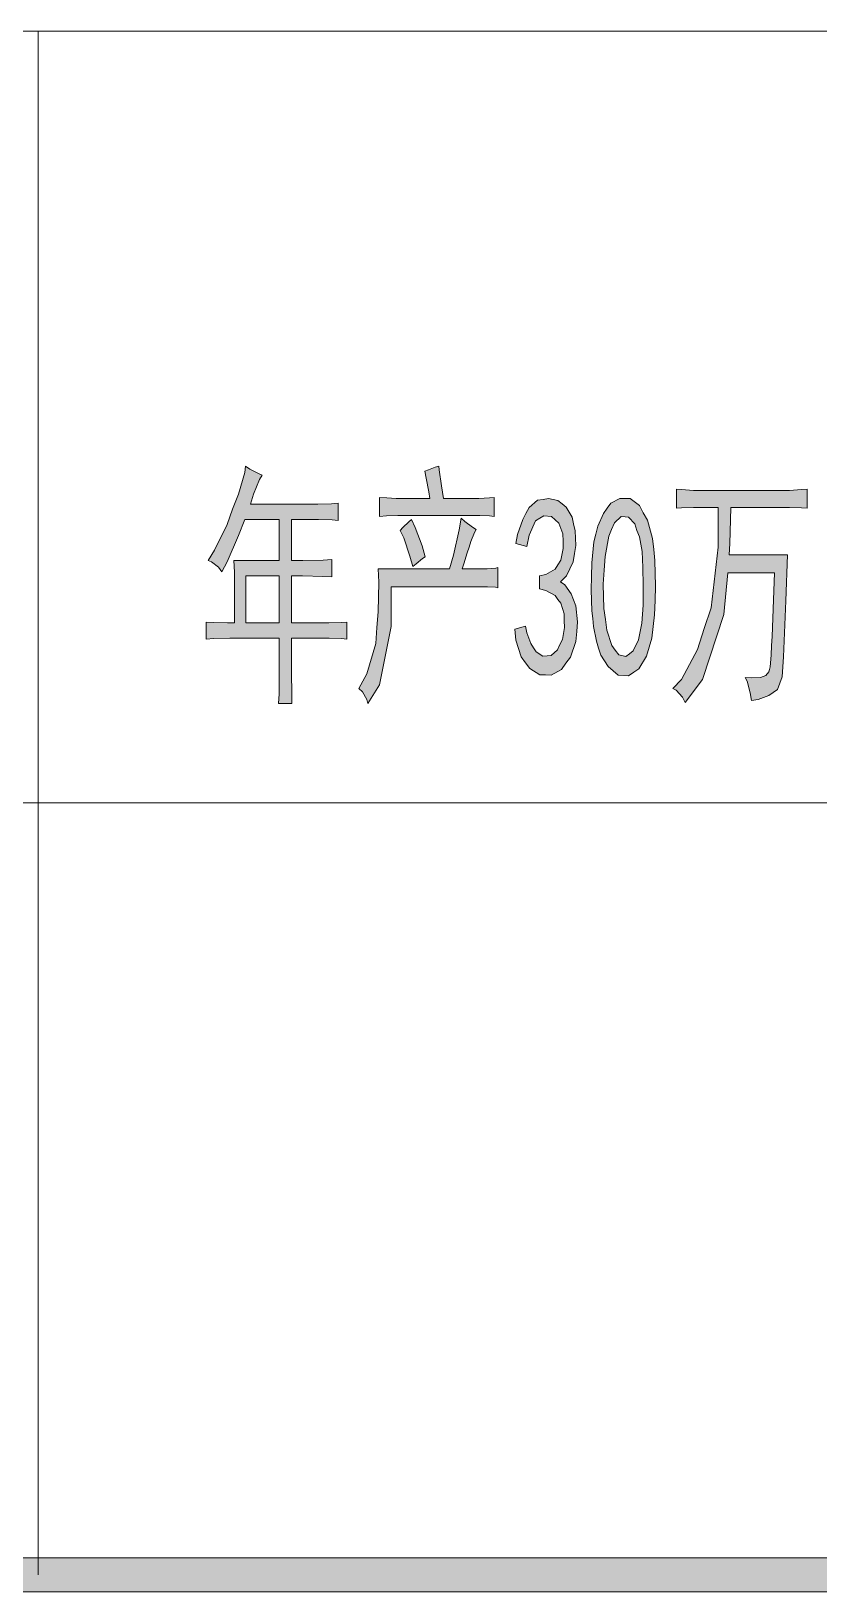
# Model space of a CAD drawing. Header units: millimetres. Extents: x 0 to 207, y 0 to 293.
# Drawn here: x 92.52 to 103.96, y 242.39 to 265.05 of the extents above; entities that cross this region are included whole.
import ezdxf

# ---------------------------------------------------------------- set-up
doc = ezdxf.new("R2010")
doc.units = ezdxf.units.MM

msp = doc.modelspace()

# ---------------------------------------------------------------- hatches: boundary and pattern name
h = msp.add_hatch(color=0)
h.paths.add_polyline_path([(95.09125, 257.3655), (95.1865, 257.517194), (95.366417, 257.891139), (95.447556, 258.109861), (95.532222, 258.328583), (95.623944, 258.642556), (95.634528, 258.737806), (95.698028, 258.691944), (95.8215, 258.628444), (95.877944, 258.607278), (95.839139, 258.54025), (95.750944, 258.328583), (95.705083, 258.183944), (96.590556, 258.183944), (96.685806, 258.183944), (96.883361, 258.191), (96.982139, 258.198056), (96.982139, 257.947583), (96.890417, 257.954639), (96.692861, 257.961694), (96.590556, 257.961694), (96.301278, 257.961694), (96.301278, 257.3655), (96.467083, 257.3655), (96.759889, 257.372556), (96.886889, 257.379611), (96.886889, 257.129139), (96.756361, 257.136194), (96.463556, 257.14325), (96.301278, 257.14325), (96.301278, 256.458861), (96.745778, 256.458861), (96.844556, 256.458861), (97.024472, 256.465917), (97.105611, 256.472972), (97.105611, 256.2225), (97.028, 256.233083), (96.848083, 256.240139), (96.745778, 256.240139), (96.301278, 256.240139), (96.301278, 255.901472), (96.301278, 255.735667), (96.304806, 255.42875), (96.308333, 255.287639), (96.114306, 255.287639), (96.121361, 255.42875), (96.124889, 255.721556), (96.124889, 255.87325), (96.124889, 256.240139), (95.528694, 256.240139), (95.405222, 256.240139), (95.172389, 256.233083), (95.063028, 256.2225), (95.063028, 256.472972), (95.168861, 256.465917), (95.373472, 256.458861), (95.475778, 256.458861), (95.475778, 256.744611), (95.47225, 257.196167), (95.465194, 257.3655), (96.124889, 257.3655), (96.124889, 257.961694), (95.623944, 257.961694), (95.532222, 257.728861), (95.366417, 257.347861), (95.292333, 257.203222), (95.242944, 257.27025), (95.140639, 257.347861)])
h.paths.add_polyline_path([(96.124889, 256.458861), (96.124889, 257.14325), (95.641583, 257.14325), (95.641583, 256.458861)])
h = msp.add_hatch(color=0)
h.dxf.hatch_style = 2
h.paths.add_polyline_path([(98.439111, 258.737806), (98.446167, 258.684889), (98.481444, 258.452056), (98.509667, 258.268611), (98.947111, 258.268611), (99.024722, 258.268611), (99.176417, 258.275667), (99.246972, 258.282722), (99.246972, 258.007556), (99.176417, 258.014611), (99.038833, 258.021667), (98.975333, 258.021667), (97.913472, 258.021667), (97.846444, 258.021667), (97.680639, 258.014611), (97.578333, 258.007556), (97.578333, 258.282722), (97.684167, 258.275667), (97.82175, 258.268611), (97.849972, 258.268611), (98.308583, 258.268611), (98.294472, 258.363861), (98.259194, 258.561417), (98.238028, 258.663722), (98.290944, 258.684889), (98.389722, 258.723694)])
h = msp.add_hatch(color=0)
h.dxf.hatch_style = 2
h.paths.add_polyline_path([(102.979361, 255.3335), (102.961722, 255.442861), (102.919389, 255.612194), (102.891167, 255.668639), (102.982889, 255.661583), (103.113417, 255.668639), (103.152222, 255.68275), (103.1875, 255.696861), (103.233361, 255.749778), (103.243944, 255.785056), (103.251, 255.823861), (103.268639, 255.993194), (103.272167, 256.130778), (103.279222, 256.264833), (103.300389, 256.794), (103.3145, 257.189111), (102.637167, 257.189111), (102.580722, 256.582333), (102.270278, 255.640417), (102.016278, 255.305278), (101.977472, 255.382889), (101.889278, 255.485194), (101.839889, 255.509889), (101.966889, 255.640417), (102.196194, 256.074333), (102.294972, 256.377722), (102.397278, 256.681111), (102.499583, 257.559528), (102.499583, 258.138083), (102.235, 258.138083), (102.13975, 258.138083), (101.966889, 258.131028), (101.892806, 258.123972), (101.892806, 258.402667), (101.963361, 258.395611), (102.13975, 258.385028), (102.242056, 258.385028), (103.434444, 258.385028), (103.533222, 258.385028), (103.706083, 258.395611), (103.787222, 258.402667), (103.787222, 258.123972), (103.706083, 258.131028), (103.533222, 258.138083), (103.434444, 258.138083), (102.683028, 258.138083), (102.675972, 257.954639), (102.665389, 257.612444), (102.654806, 257.450167), (103.505, 257.450167), (103.480306, 256.779889), (103.445028, 255.964972), (103.434444, 255.823861), (103.427389, 255.679222), (103.356833, 255.49225), (103.296861, 255.449917), (103.233361, 255.407583), (103.078139, 255.347611)])
h = msp.add_hatch(color=0)
h.dxf.hatch_style = 2
h.paths.add_polyline_path([(99.543306, 256.370667), (99.702056, 256.413), (99.719694, 256.31775), (99.776139, 256.162528), (99.814944, 256.099028), (99.85375, 256.039056), (99.952528, 255.979083), (100.0125, 255.982611), (100.072472, 255.986139), (100.164194, 256.067278), (100.199472, 256.144889), (100.23475, 256.218972), (100.2665, 256.395361), (100.262972, 256.494139), (100.259444, 256.592917), (100.213583, 256.748139), (100.17125, 256.801056), (100.128917, 256.8575), (99.994861, 256.931583), (99.903139, 256.956278), (99.903139, 257.14325), (99.994861, 257.160889), (100.128917, 257.2385), (100.17125, 257.305528), (100.213583, 257.372556), (100.248861, 257.541889), (100.245333, 257.647722), (100.241806, 257.753556), (100.181833, 257.908778), (100.132444, 257.954639), (100.079528, 258.004028), (99.966639, 258.014611), (99.906667, 257.979333), (99.846694, 257.940528), (99.754972, 257.735917), (99.719694, 257.570111), (99.560944, 257.612444), (99.585639, 257.742972), (99.659722, 257.961694), (99.705583, 258.049889), (99.751444, 258.138083), (99.874917, 258.240389), (99.956056, 258.2545), (100.033667, 258.268611), (100.17125, 258.236861), (100.231222, 258.191), (100.291194, 258.141611), (100.375861, 257.996972), (100.397028, 257.898194), (100.421722, 257.799417), (100.428778, 257.584222), (100.411139, 257.467806), (100.3935, 257.347861), (100.294722, 257.14325), (100.210056, 257.058583), (100.270028, 257.012722), (100.365278, 256.882194), (100.397028, 256.794), (100.432306, 256.705806), (100.453472, 256.4765), (100.442889, 256.335389), (100.432306, 256.19075), (100.354694, 255.961444), (100.287667, 255.87325), (100.224167, 255.785056), (100.072472, 255.700389), (99.991333, 255.703917), (99.906667, 255.707444), (99.762028, 255.795639), (99.702056, 255.880306), (99.638556, 255.964972), (99.560944, 256.208389)])
h = msp.add_hatch(color=0)
h.paths.add_polyline_path([(100.658083, 257.136194), (100.661611, 257.330222), (100.693361, 257.637139), (100.721583, 257.750028), (100.749806, 257.862917), (100.830944, 258.049889), (100.883861, 258.123972), (100.936778, 258.198056), (101.067306, 258.268611), (101.144917, 258.268611), (101.219, 258.268611), (101.353056, 258.162778), (101.4095, 258.056944), (101.469472, 257.951111), (101.543556, 257.686528), (101.561194, 257.52425), (101.578833, 257.3655), (101.589417, 256.995083), (101.582361, 256.786944), (101.575306, 256.578806), (101.532972, 256.240139), (101.494167, 256.106083), (101.455361, 255.975556), (101.346, 255.792111), (101.271917, 255.742722), (101.194306, 255.689806), (101.046139, 255.700389), (100.972056, 255.763889), (100.897972, 255.827389), (100.792139, 255.989667), (100.760389, 256.091972), (100.732167, 256.194278), (100.686306, 256.409472), (100.675722, 256.522361), (100.661611, 256.63525), (100.651028, 256.942167)])
h.paths.add_polyline_path([(100.841528, 257.224389), (100.827417, 257.023306), (100.838, 256.667), (100.859167, 256.50825), (100.880333, 256.353028), (100.954417, 256.130778), (101.003806, 256.06375), (101.053194, 255.996722), (101.1555, 255.972028), (101.208417, 256.010833), (101.261333, 256.053167), (101.338944, 256.211917), (101.363639, 256.335389), (101.388333, 256.455333), (101.4095, 256.716389), (101.4095, 256.861028), (101.4095, 257.002139), (101.405972, 257.263194), (101.398917, 257.379611), (101.391861, 257.496028), (101.353056, 257.707694), (101.317778, 257.802944), (101.286028, 257.898194), (101.197833, 257.996972), (101.144917, 258.0005), (101.088472, 258.004028), (100.993222, 257.912306), (100.950889, 257.817056), (100.908556, 257.721806), (100.855639, 257.425472)])
h = msp.add_hatch(color=0)
h.dxf.hatch_style = 2
h.paths.add_polyline_path([(98.982389, 257.817056), (98.961222, 257.774722), (98.908306, 257.644194), (98.880083, 257.559528), (98.851861, 257.478389), (98.802472, 257.319639), (98.781306, 257.245556), (99.052944, 257.245556), (99.144667, 257.245556), (99.268139, 257.252611), (99.296361, 257.263194), (99.296361, 256.970389), (99.264611, 256.977444), (99.148194, 256.9845), (99.070583, 256.9845), (97.747667, 256.9845), (97.747667, 256.405944), (97.578333, 255.559278), (97.412528, 255.287639), (97.394889, 255.347611), (97.331389, 255.456972), (97.282, 255.509889), (97.394889, 255.721556), (97.525417, 256.162528), (97.543056, 256.391833), (97.560694, 256.621139), (97.571278, 257.051528), (97.560694, 257.245556), (98.597861, 257.245556), (98.654306, 257.443111), (98.735444, 257.81), (98.763667, 257.979333), (98.820111, 257.933472), (98.929472, 257.852333)])
h = msp.add_hatch(color=0)
h.dxf.hatch_style = 2
h.paths.add_polyline_path([(98.044, 257.961694), (98.096917, 257.845278), (98.199222, 257.577167), (98.245083, 257.421944), (98.20275, 257.393722), (98.111028, 257.319639), (98.061639, 257.277306), (98.022833, 257.429), (97.931111, 257.693583), (97.878194, 257.802944), (97.920528, 257.845278), (98.005194, 257.926417)])
h = msp.add_hatch(color=0)
h.dxf.hatch_style = 2
h.paths.add_polyline_path([(201.9935, 242.883972), (201.9935, 242.390083), (25.124833, 242.390083), (25.124833, 242.883972)])

# ---------------------------------------------------------------- linework, layer by layer
at = {"color": 0, "lineweight": 0}
for points in [[(77.840417, 265.052528), (201.9935, 265.052528)], [(92.621806, 242.637028), (92.621806, 265.052528)], [(77.840417, 253.844778), (201.9935, 253.844778)]]:
    msp.add_lwpolyline(points, dxfattribs=at)
for points in [[(95.09125, 257.3655), (95.1865, 257.517194), (95.366417, 257.891139), (95.447556, 258.109861), (95.532222, 258.328583), (95.623944, 258.642556), (95.634528, 258.737806), (95.698028, 258.691944), (95.8215, 258.628444), (95.877944, 258.607278), (95.839139, 258.54025), (95.750944, 258.328583), (95.705083, 258.183944), (96.590556, 258.183944), (96.685806, 258.183944), (96.883361, 258.191), (96.982139, 258.198056), (96.982139, 257.947583), (96.890417, 257.954639), (96.692861, 257.961694), (96.590556, 257.961694), (96.301278, 257.961694), (96.301278, 257.3655), (96.467083, 257.3655), (96.759889, 257.372556), (96.886889, 257.379611), (96.886889, 257.129139), (96.756361, 257.136194), (96.463556, 257.14325), (96.301278, 257.14325), (96.301278, 256.458861), (96.745778, 256.458861), (96.844556, 256.458861), (97.024472, 256.465917), (97.105611, 256.472972), (97.105611, 256.2225), (97.028, 256.233083), (96.848083, 256.240139), (96.745778, 256.240139), (96.301278, 256.240139), (96.301278, 255.901472), (96.301278, 255.735667), (96.304806, 255.42875), (96.308333, 255.287639), (96.114306, 255.287639), (96.121361, 255.42875), (96.124889, 255.721556), (96.124889, 255.87325), (96.124889, 256.240139), (95.528694, 256.240139), (95.405222, 256.240139), (95.172389, 256.233083), (95.063028, 256.2225), (95.063028, 256.472972), (95.168861, 256.465917), (95.373472, 256.458861), (95.475778, 256.458861), (95.475778, 256.744611), (95.47225, 257.196167), (95.465194, 257.3655), (96.124889, 257.3655), (96.124889, 257.961694), (95.623944, 257.961694), (95.532222, 257.728861), (95.366417, 257.347861), (95.292333, 257.203222), (95.242944, 257.27025), (95.140639, 257.347861)], [(98.439111, 258.737806), (98.446167, 258.684889), (98.481444, 258.452056), (98.509667, 258.268611), (98.947111, 258.268611), (99.024722, 258.268611), (99.176417, 258.275667), (99.246972, 258.282722), (99.246972, 258.007556), (99.176417, 258.014611), (99.038833, 258.021667), (98.975333, 258.021667), (97.913472, 258.021667), (97.846444, 258.021667), (97.680639, 258.014611), (97.578333, 258.007556), (97.578333, 258.282722), (97.684167, 258.275667), (97.82175, 258.268611), (97.849972, 258.268611), (98.308583, 258.268611), (98.294472, 258.363861), (98.259194, 258.561417), (98.238028, 258.663722), (98.290944, 258.684889), (98.389722, 258.723694)], [(102.979361, 255.3335), (102.961722, 255.442861), (102.919389, 255.612194), (102.891167, 255.668639), (102.982889, 255.661583), (103.113417, 255.668639), (103.152222, 255.68275), (103.1875, 255.696861), (103.233361, 255.749778), (103.243944, 255.785056), (103.251, 255.823861), (103.268639, 255.993194), (103.272167, 256.130778), (103.279222, 256.264833), (103.300389, 256.794), (103.3145, 257.189111), (102.637167, 257.189111), (102.580722, 256.582333), (102.270278, 255.640417), (102.016278, 255.305278), (101.977472, 255.382889), (101.889278, 255.485194), (101.839889, 255.509889), (101.966889, 255.640417), (102.196194, 256.074333), (102.294972, 256.377722), (102.397278, 256.681111), (102.499583, 257.559528), (102.499583, 258.138083), (102.235, 258.138083), (102.13975, 258.138083), (101.966889, 258.131028), (101.892806, 258.123972), (101.892806, 258.402667), (101.963361, 258.395611), (102.13975, 258.385028), (102.242056, 258.385028), (103.434444, 258.385028), (103.533222, 258.385028), (103.706083, 258.395611), (103.787222, 258.402667), (103.787222, 258.123972), (103.706083, 258.131028), (103.533222, 258.138083), (103.434444, 258.138083), (102.683028, 258.138083), (102.675972, 257.954639), (102.665389, 257.612444), (102.654806, 257.450167), (103.505, 257.450167), (103.480306, 256.779889), (103.445028, 255.964972), (103.434444, 255.823861), (103.427389, 255.679222), (103.356833, 255.49225), (103.296861, 255.449917), (103.233361, 255.407583), (103.078139, 255.347611)], [(99.543306, 256.370667), (99.702056, 256.413), (99.719694, 256.31775), (99.776139, 256.162528), (99.814944, 256.099028), (99.85375, 256.039056), (99.952528, 255.979083), (100.0125, 255.982611), (100.072472, 255.986139), (100.164194, 256.067278), (100.199472, 256.144889), (100.23475, 256.218972), (100.2665, 256.395361), (100.262972, 256.494139), (100.259444, 256.592917), (100.213583, 256.748139), (100.17125, 256.801056), (100.128917, 256.8575), (99.994861, 256.931583), (99.903139, 256.956278), (99.903139, 257.14325), (99.994861, 257.160889), (100.128917, 257.2385), (100.17125, 257.305528), (100.213583, 257.372556), (100.248861, 257.541889), (100.245333, 257.647722), (100.241806, 257.753556), (100.181833, 257.908778), (100.132444, 257.954639), (100.079528, 258.004028), (99.966639, 258.014611), (99.906667, 257.979333), (99.846694, 257.940528), (99.754972, 257.735917), (99.719694, 257.570111), (99.560944, 257.612444), (99.585639, 257.742972), (99.659722, 257.961694), (99.705583, 258.049889), (99.751444, 258.138083), (99.874917, 258.240389), (99.956056, 258.2545), (100.033667, 258.268611), (100.17125, 258.236861), (100.231222, 258.191), (100.291194, 258.141611), (100.375861, 257.996972), (100.397028, 257.898194), (100.421722, 257.799417), (100.428778, 257.584222), (100.411139, 257.467806), (100.3935, 257.347861), (100.294722, 257.14325), (100.210056, 257.058583), (100.270028, 257.012722), (100.365278, 256.882194), (100.397028, 256.794), (100.432306, 256.705806), (100.453472, 256.4765), (100.442889, 256.335389), (100.432306, 256.19075), (100.354694, 255.961444), (100.287667, 255.87325), (100.224167, 255.785056), (100.072472, 255.700389), (99.991333, 255.703917), (99.906667, 255.707444), (99.762028, 255.795639), (99.702056, 255.880306), (99.638556, 255.964972), (99.560944, 256.208389)], [(100.658083, 257.136194), (100.661611, 257.330222), (100.693361, 257.637139), (100.721583, 257.750028), (100.749806, 257.862917), (100.830944, 258.049889), (100.883861, 258.123972), (100.936778, 258.198056), (101.067306, 258.268611), (101.144917, 258.268611), (101.219, 258.268611), (101.353056, 258.162778), (101.4095, 258.056944), (101.469472, 257.951111), (101.543556, 257.686528), (101.561194, 257.52425), (101.578833, 257.3655), (101.589417, 256.995083), (101.582361, 256.786944), (101.575306, 256.578806), (101.532972, 256.240139), (101.494167, 256.106083), (101.455361, 255.975556), (101.346, 255.792111), (101.271917, 255.742722), (101.194306, 255.689806), (101.046139, 255.700389), (100.972056, 255.763889), (100.897972, 255.827389), (100.792139, 255.989667), (100.760389, 256.091972), (100.732167, 256.194278), (100.686306, 256.409472), (100.675722, 256.522361), (100.661611, 256.63525), (100.651028, 256.942167)], [(98.982389, 257.817056), (98.961222, 257.774722), (98.908306, 257.644194), (98.880083, 257.559528), (98.851861, 257.478389), (98.802472, 257.319639), (98.781306, 257.245556), (99.052944, 257.245556), (99.144667, 257.245556), (99.268139, 257.252611), (99.296361, 257.263194), (99.296361, 256.970389), (99.264611, 256.977444), (99.148194, 256.9845), (99.070583, 256.9845), (97.747667, 256.9845), (97.747667, 256.405944), (97.578333, 255.559278), (97.412528, 255.287639), (97.394889, 255.347611), (97.331389, 255.456972), (97.282, 255.509889), (97.394889, 255.721556), (97.525417, 256.162528), (97.543056, 256.391833), (97.560694, 256.621139), (97.571278, 257.051528), (97.560694, 257.245556), (98.597861, 257.245556), (98.654306, 257.443111), (98.735444, 257.81), (98.763667, 257.979333), (98.820111, 257.933472), (98.929472, 257.852333)], [(98.044, 257.961694), (98.096917, 257.845278), (98.199222, 257.577167), (98.245083, 257.421944), (98.20275, 257.393722), (98.111028, 257.319639), (98.061639, 257.277306), (98.022833, 257.429), (97.931111, 257.693583), (97.878194, 257.802944), (97.920528, 257.845278), (98.005194, 257.926417)], [(100.841528, 257.224389), (100.827417, 257.023306), (100.838, 256.667), (100.859167, 256.50825), (100.880333, 256.353028), (100.954417, 256.130778), (101.003806, 256.06375), (101.053194, 255.996722), (101.1555, 255.972028), (101.208417, 256.010833), (101.261333, 256.053167), (101.338944, 256.211917), (101.363639, 256.335389), (101.388333, 256.455333), (101.4095, 256.716389), (101.4095, 256.861028), (101.4095, 257.002139), (101.405972, 257.263194), (101.398917, 257.379611), (101.391861, 257.496028), (101.353056, 257.707694), (101.317778, 257.802944), (101.286028, 257.898194), (101.197833, 257.996972), (101.144917, 258.0005), (101.088472, 258.004028), (100.993222, 257.912306), (100.950889, 257.817056), (100.908556, 257.721806), (100.855639, 257.425472)], [(96.124889, 256.458861), (96.124889, 257.14325), (95.641583, 257.14325), (95.641583, 256.458861)], [(201.9935, 242.883972), (201.9935, 242.390083), (25.124833, 242.390083), (25.124833, 242.883972)]]:
    msp.add_lwpolyline(points, close=True, dxfattribs=at)

doc.saveas('drawing.dxf')
